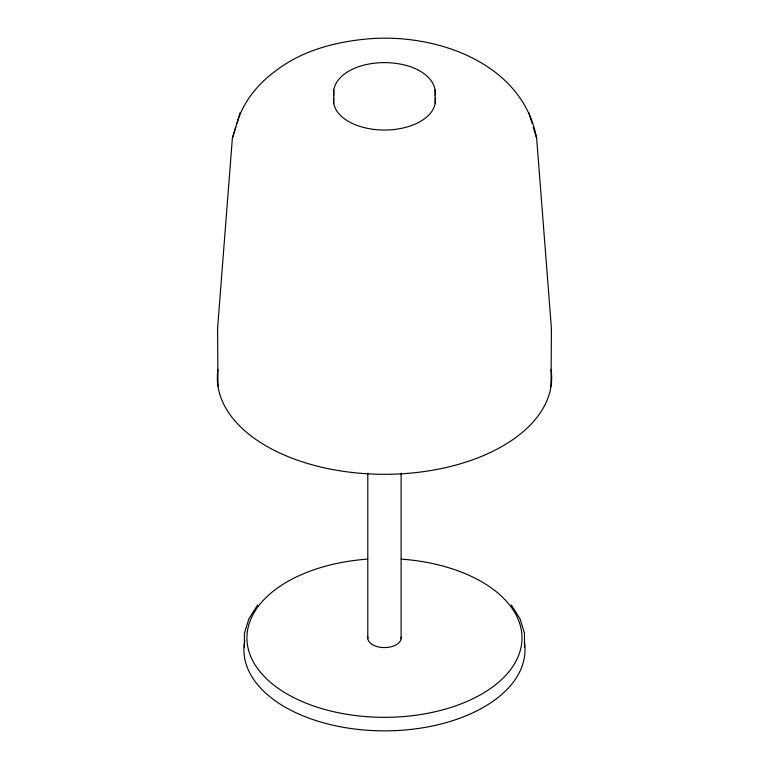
<?xml version="1.0" encoding="UTF-8"?>
<svg xmlns="http://www.w3.org/2000/svg" width="769" height="769" viewBox="0 0 769 769"><rect width="100%" height="100%" fill="white"/><g stroke="black" fill="none" stroke-linecap="round" stroke-linejoin="round"><path stroke-width="1.15" d="M333.746 103.209L333.746 90.021C336.37 76.093 350.856 68.72 363.266 65.269C377.108 61.731 391.806 61.731 405.648 65.269C419.268 68.71 436.83 78.755 435.167 95.145M435.167 103.209L435.167 90.021M551.027 386.201L551.421 328.469L536.647 138.295C522.987 64.779 440.733 34.788 373.869 38.45C338.956 40.795 303.169 49.466 275.119 71.296C257.702 84.1 242.956 102.19 236.977 123.155M240.264 112.447L232.353 138.295L217.579 328.469L217.973 386.201M232.353 138.295L235.747 127.241M257.644 604.982L248.8 618.968L244.427 633.339L244.427 647.488M511.27 604.982L520.104 618.968L524.487 633.339L524.487 647.488M528.736 112.447L532.023 123.155M533.253 127.241L536.647 138.295M401.11 473.175L401.11 638.77M367.803 473.175L367.803 638.77M333.746 90.021L333.746 95.145M435.167 98.086A50.908 29.395 0 0 1 384.452 130.038A50.908 29.395 0 0 1 333.746 98.086M524.487 642.634A140.564 81.158 0 0 1 382.578 730.848A140.564 81.158 0 0 1 244.802 640.471M401.207 559.121A137.526 79.399 0 0 1 500.667 680.392A137.526 79.399 0 0 1 268.246 680.392A137.526 79.399 0 0 1 367.707 559.121M401.11 637.088A16.716 9.651 0 0 1 384.452 647.585A16.716 9.651 0 0 1 367.803 637.088M551.027 369.38A167.161 96.51 0 0 1 384.5 474.3A167.161 96.51 0 0 1 217.973 369.38"/></g></svg>
